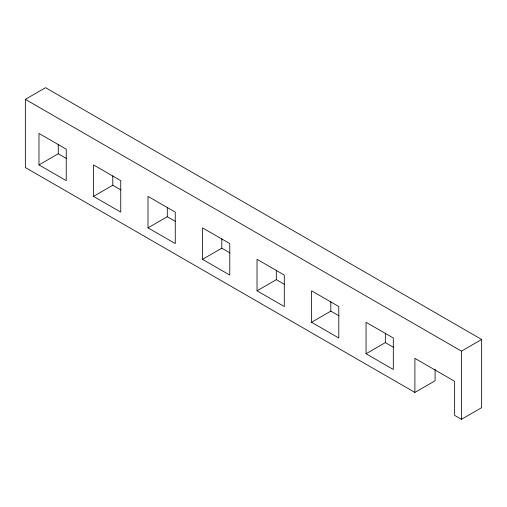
<?xml version="1.0" encoding="UTF-8"?>
<svg xmlns="http://www.w3.org/2000/svg" width="507" height="507" viewBox="0 0 507 507"><rect width="100%" height="100%" fill="white"/><g stroke="black" fill="none" stroke-linecap="round" stroke-linejoin="round"><path stroke-width="0.76" d="M414.891 392.437L25.35 167.538L25.35 99.347L45.548 87.686L481.65 339.462L481.65 407.653L461.452 419.314L454.64 415.385L454.64 381.289L414.891 358.341L414.891 392.437L435.088 380.776L435.088 369.153M38.976 164.914L66.233 180.65L66.233 149.178L38.976 133.442L38.976 164.914L58.267 153.779L66.442 158.495M93.491 196.386L120.748 212.122L120.748 180.65L93.491 164.914L93.491 196.386L112.782 185.251L120.958 189.973M148.006 227.858L175.264 243.594L175.264 212.122L148.006 196.386L148.006 227.858L167.291 216.723L175.466 221.445M202.515 259.331L229.772 275.067L229.772 243.594L202.515 227.858L202.515 259.331L221.806 248.196L229.982 252.917M257.03 290.803L284.288 306.539L284.288 275.067L257.03 259.331L257.03 290.803L276.321 279.668L284.497 284.389M311.545 322.275L338.796 338.011L338.796 306.539L311.545 290.803L311.545 322.275L330.83 311.14L339.006 315.861M366.054 353.747L393.312 369.483L393.312 338.011L366.054 322.275L366.054 353.747L385.345 342.612L393.521 347.333M25.35 99.347L461.452 351.123L481.65 339.462M461.452 351.123L461.452 419.314M385.345 333.169L385.345 342.612M330.83 301.697L330.83 311.14M276.321 270.225L276.321 279.668M221.806 238.753L221.806 248.196M167.291 207.281L167.291 216.723M112.782 175.809L112.782 185.251M58.267 144.337L58.267 153.779"/></g></svg>
